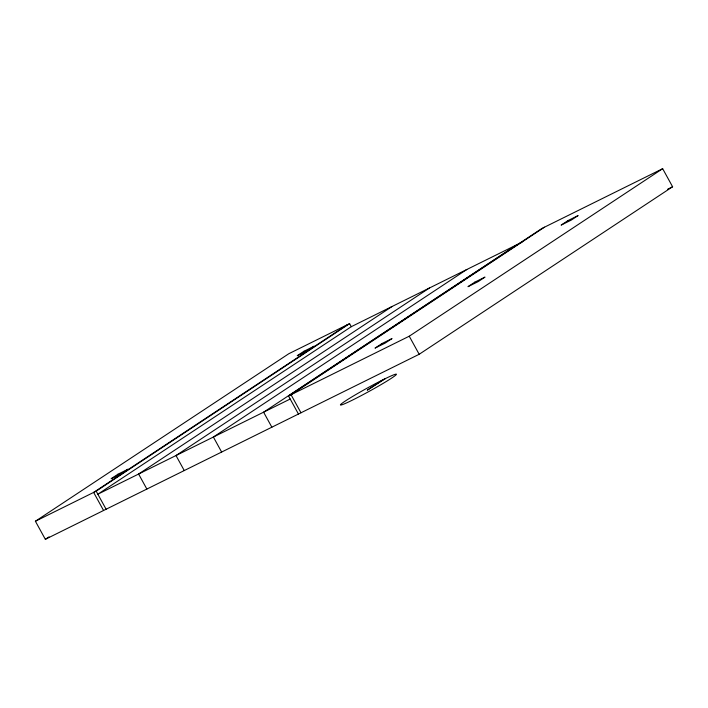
<?xml version="1.0" encoding="UTF-8"?>
<svg xmlns="http://www.w3.org/2000/svg" width="708" height="708" viewBox="0 0 708 708"><rect width="100%" height="100%" fill="white"/><g stroke="black" fill="none" stroke-linecap="round" stroke-linejoin="round"><path stroke-width="1.06" d="M298.449 414.038L288.51 395.967L541.93 228.445L662.661 168.69L672.6 186.762L419.18 354.283L45.339 539.31L35.4 521.238L288.82 353.717L349.593 323.636L351.274 326.689L97.846 494.211L290.191 399.02M347.062 324.892L93.642 492.414L103.572 510.486M35.4 521.238L96.173 491.166L349.593 323.636M392.028 306.52L138.609 474.041L146.866 489.06M45.339 539.31L49.02 536.876M429.42 288.014L176 455.536L184.257 470.555M466.802 269.509L213.382 437.031L221.639 452.058M517.026 244.649L263.597 412.18L271.863 427.198M544.461 227.188L291.041 394.71L300.98 412.782M288.51 395.967L409.242 336.212L662.661 168.69M382.94 379.807L367.275 390.161L385.258 378.665M351.274 326.689L521.946 242.216M667.679 189.195L672.6 186.762M409.242 336.212L419.18 354.283M96.173 491.166L106.112 509.238M118.006 474.192L111.138 478.732L121.263 473.723L128.13 469.183L118.006 474.192M304.104 351.186L297.236 355.726L307.361 350.708L314.228 346.177L304.104 351.186M381.895 343.584L375.028 348.124L385.152 343.106L392.02 338.566L381.895 343.584M474.856 282.129L467.997 286.669L478.121 281.651L484.989 277.111L474.856 282.129M567.993 220.577L561.125 225.117L571.25 220.1L578.117 215.559L567.993 220.577M384.143 379.205L380.984 380.789A31.94 1.894 -28.8 0 0 340.442 404.843A31.94 1.894 -28.8 0 0 379.541 385.497A31.94 1.894 -28.8 0 0 387.037 377.798L384.143 379.205"/></g></svg>
